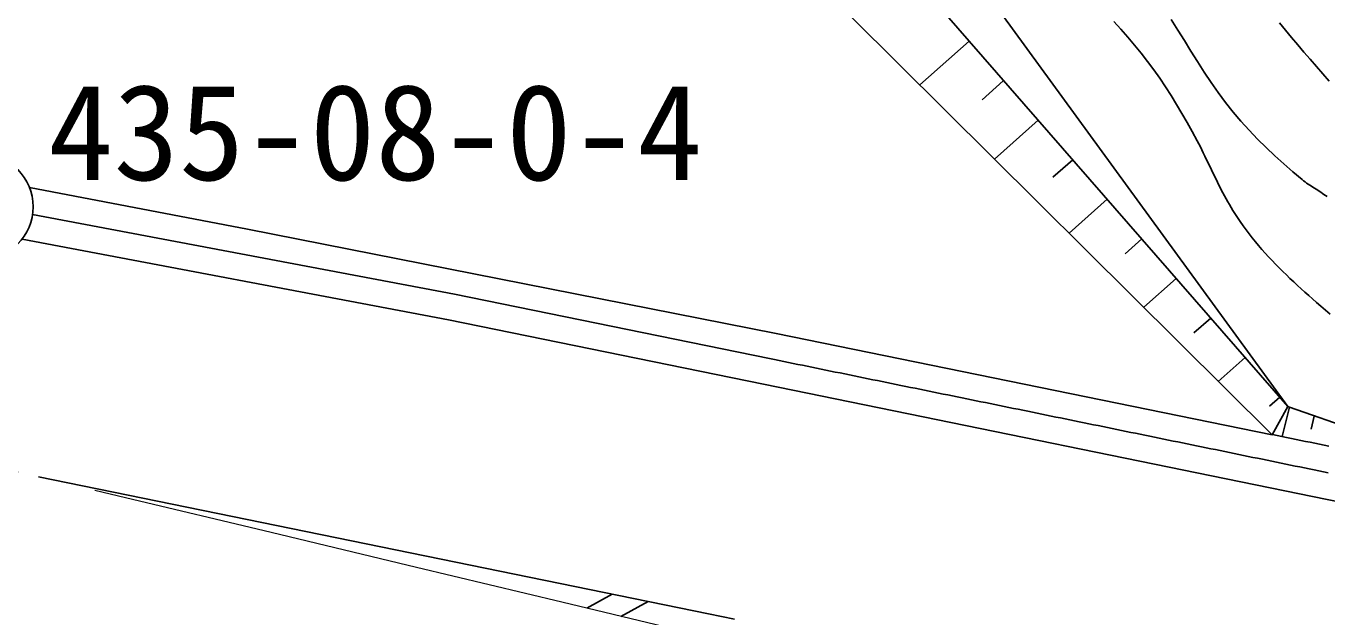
# Model space of a CAD drawing. Units: millimetres, scale not verified. Extents: x 40004 to 680061, y 20002 to 380034.
# Drawn here: x 522288 to 547080, y 269284 to 280540 of the extents above; entities that cross this region are included whole.
import ezdxf
from ezdxf.enums import TextEntityAlignment as Align

# ---------------------------------------------------------------- set-up
doc = ezdxf.new("R2010")
doc.units = ezdxf.units.MM
doc.header["$LTSCALE"] = 1000.09
doc.linetypes.add('CHAIN', pattern=[18.5, 12, -1.5, 3.5, -1.5])
for name, color, linetype, lineweight in [('M-BGD', 7, 'Continuous', 25), ('M-BMK', 2, 'CHAIN', 13), ('M-BMK-SRVR', 3, 'Continuous', 25), ('M-STR-STRC', 7, 'Continuous', 25)]:
    doc.layers.add(name, color=color, linetype=linetype, lineweight=lineweight)
doc.styles.add('ＭＳ ゴシック', font='')
doc.styles.get('ＭＳ ゴシック').set_extended_font_data('MS Gothic')

msp = doc.modelspace()

# ---------------------------------------------------------------- linework, layer by layer
at = {"layer": 'M-BGD'}
for p, q in [((539628, 282495), (546332, 273295)), ((538959, 281747), (546332, 273295)), ((538027, 280702), (546034, 272752)), ((544112, 280664), (544238, 280462)), ((543153, 280480), (543018, 280626)), ((543285, 280330), (543153, 280480)), ((544238, 280462), (544364, 280263)), ((546289, 280463), (546174, 280604)), ((546406, 280323), (546289, 280463)), ((539321, 279418), (540262, 280254)), ((543413, 280178), (543285, 280330)), ((543539, 280023), (543413, 280178)), ((544364, 280263), (544488, 280062)), ((546524, 280184), (546406, 280323)), ((546642, 280045), (546524, 280184)), ((543661, 279866), (543539, 280023)), ((544488, 280062), (544614, 279862)), ((546759, 279906), (546642, 280045)), ((546878, 279767), (546759, 279906)), ((543780, 279707), (543661, 279866)), ((543894, 279545), (543780, 279707)), ((544614, 279862), (544740, 279663)), ((544740, 279663), (544870, 279466)), ((546998, 279629), (546878, 279767)), ((540510, 279136), (540912, 279494)), ((544005, 279381), (543894, 279545)), ((544870, 279466), (545004, 279273)), ((547119, 279492), (546998, 279629)), ((544111, 279214), (544005, 279381)), ((544215, 279045), (544111, 279214)), ((545004, 279273), (545144, 279084)), ((544315, 278874), (544215, 279045)), ((545144, 279084), (545291, 278900)), ((540743, 278006), (541577, 278746)), ((544414, 278702), (544315, 278874)), ((544511, 278529), (544414, 278702)), ((545291, 278900), (545441, 278725)), ((545441, 278725), (545595, 278555)), ((544606, 278356), (544511, 278529)), ((545595, 278555), (545755, 278388)), ((544637, 278299), (544606, 278356)), ((544667, 278241), (544637, 278299)), ((544695, 278182), (544667, 278241)), ((544723, 278123), (544695, 278182)), ((545755, 278388), (545918, 278226)), ((545918, 278226), (546085, 278067)), ((541858, 277659), (542234, 277993)), ((544751, 278064), (544723, 278123)), ((544779, 278006), (544751, 278064)), ((544807, 277947), (544779, 278006)), ((544835, 277888), (544807, 277947)), ((546085, 278067), (546255, 277913)), ((546255, 277913), (546429, 277761)), ((544864, 277830), (544835, 277888)), ((544892, 277771), (544864, 277830)), ((544921, 277713), (544892, 277771)), ((544949, 277654), (544921, 277713)), ((546429, 277761), (546605, 277614)), ((522355, 277465), (526512, 276668)), ((544978, 277596), (544949, 277654)), ((545006, 277537), (544978, 277596)), ((545036, 277479), (545006, 277537)), ((545066, 277422), (545036, 277479)), ((545096, 277365), (545066, 277422)), ((546605, 277614), (546634, 277592)), ((546634, 277592), (546662, 277570)), ((546662, 277570), (546692, 277550)), ((546692, 277550), (546722, 277530)), ((546722, 277530), (546752, 277510)), ((546752, 277510), (546782, 277491)), ((546782, 277491), (546812, 277471)), ((546812, 277471), (546842, 277452)), ((546842, 277452), (546872, 277432)), ((546872, 277432), (546903, 277412)), ((542165, 276594), (542892, 277239)), ((545127, 277307), (545096, 277365)), ((545158, 277251), (545127, 277307)), ((545189, 277194), (545158, 277251)), ((545221, 277138), (545189, 277194)), ((546903, 277412), (546933, 277392)), ((546933, 277392), (546963, 277373)), ((546963, 277373), (546993, 277353)), ((546993, 277353), (547023, 277334)), ((547023, 277334), (547054, 277314)), ((547054, 277314), (547084, 277294)), ((522415, 276949), (530456, 275431)), ((545253, 277082), (545221, 277138)), ((545287, 277026), (545253, 277082)), ((545322, 276972), (545287, 277026)), ((545374, 276892), (545322, 276972)), ((545428, 276814), (545374, 276892)), ((545484, 276736), (545428, 276814)), ((545540, 276659), (545484, 276736)), ((522212, 276479), (530339, 274945)), ((526512, 276668), (536585, 274681)), ((543232, 276204), (543549, 276486)), ((545597, 276582), (545540, 276659)), ((545656, 276507), (545597, 276582)), ((545716, 276432), (545656, 276507)), ((545777, 276359), (545716, 276432)), ((545839, 276286), (545777, 276359)), ((545903, 276214), (545839, 276286)), ((545968, 276143), (545903, 276214)), ((546034, 276073), (545968, 276143)), ((546101, 276003), (546034, 276073)), ((546169, 275935), (546101, 276003)), ((546237, 275867), (546169, 275935)), ((543587, 275182), (544206, 275732)), ((546306, 275799), (546237, 275867)), ((546375, 275732), (546306, 275799)), ((546446, 275665), (546375, 275732)), ((546517, 275599), (546446, 275665)), ((546588, 275534), (546517, 275599)), ((546660, 275470), (546588, 275534)), ((546733, 275405), (546660, 275470)), ((530456, 275431), (536459, 274206)), ((546805, 275341), (546733, 275405)), ((546878, 275277), (546805, 275341)), ((546965, 275202), (546878, 275277)), ((547052, 275127), (546965, 275202)), ((530339, 274945), (536343, 273720)), ((544544, 274694), (544864, 274978)), ((547139, 275052), (547052, 275127)), ((536585, 274681), (546034, 272752)), ((536459, 274206), (536549, 274188)), ((545009, 273770), (545521, 274225)), ((536549, 274188), (536638, 274169)), ((536638, 274169), (536727, 274151)), ((536727, 274151), (536817, 274133)), ((536817, 274133), (536906, 274115)), ((536906, 274115), (536996, 274096)), ((536996, 274096), (537085, 274078)), ((537085, 274078), (537174, 274060)), ((537174, 274060), (537264, 274042)), ((537264, 274042), (537353, 274023)), ((537353, 274023), (537443, 274005)), ((537443, 274005), (537532, 273987)), ((537532, 273987), (537621, 273969)), ((537621, 273969), (537711, 273950)), ((537711, 273950), (537800, 273932)), ((536343, 273720), (549953, 270935)), ((537800, 273932), (537890, 273914)), ((537890, 273914), (537979, 273896)), ((537979, 273896), (538068, 273877)), ((538068, 273877), (538158, 273859)), ((538158, 273859), (538247, 273841)), ((538247, 273841), (538337, 273823)), ((538337, 273823), (538426, 273804)), ((538426, 273804), (538515, 273786)), ((538515, 273786), (538605, 273768)), ((538605, 273768), (538694, 273750)), ((538694, 273750), (538784, 273731)), ((538784, 273731), (538873, 273713)), ((538873, 273713), (538962, 273695)), ((538962, 273695), (539052, 273677)), ((539052, 273677), (539141, 273658)), ((539141, 273658), (539231, 273640)), ((539231, 273640), (539320, 273622)), ((539320, 273622), (539409, 273604)), ((539409, 273604), (539499, 273585)), ((539499, 273585), (539588, 273567)), ((539588, 273567), (539678, 273549)), ((539678, 273549), (539767, 273531)), ((539767, 273531), (539857, 273512)), ((539857, 273512), (539946, 273494)), ((539946, 273494), (540035, 273476)), ((540035, 273476), (540125, 273458)), ((540125, 273458), (540214, 273439)), ((545986, 273300), (546179, 273471)), ((540214, 273439), (540304, 273421)), ((540304, 273421), (540393, 273403)), ((540393, 273403), (540482, 273385)), ((540482, 273385), (540572, 273366)), ((540572, 273366), (540661, 273348)), ((540661, 273348), (540751, 273330)), ((540751, 273330), (540840, 273312)), ((540840, 273312), (540930, 273293)), ((540930, 273293), (541019, 273275)), ((541019, 273275), (541108, 273257)), ((541108, 273257), (541198, 273239)), ((541198, 273239), (541287, 273220)), ((541287, 273220), (541377, 273202)), ((546332, 273295), (546034, 272752)), ((546229, 272719), (546364, 273281)), ((546332, 273295), (546364, 273281)), ((546364, 273281), (550168, 271958)), ((541377, 273202), (541466, 273184)), ((541466, 273184), (541555, 273165)), ((541555, 273165), (541645, 273147)), ((541645, 273147), (541734, 273129)), ((541734, 273129), (541824, 273111)), ((541824, 273111), (541913, 273092)), ((541913, 273092), (542003, 273074)), ((542003, 273074), (542092, 273056)), ((542092, 273056), (542181, 273038)), ((542181, 273038), (542271, 273019)), ((542271, 273019), (542360, 273001)), ((542360, 273001), (542450, 272983)), ((542450, 272983), (542539, 272964)), ((542539, 272964), (542629, 272946)), ((546836, 273106), (546778, 272861)), ((542629, 272946), (542718, 272928)), ((542718, 272928), (542808, 272910)), ((542808, 272910), (542897, 272891)), ((542897, 272891), (542986, 272873)), ((542986, 272873), (543076, 272855)), ((543076, 272855), (543165, 272836)), ((543165, 272836), (543255, 272818)), ((543255, 272818), (543344, 272800)), ((543344, 272800), (543434, 272782)), ((543434, 272782), (543523, 272763)), ((543523, 272763), (543612, 272745)), ((543612, 272745), (543702, 272727)), ((543702, 272727), (543791, 272708)), ((543791, 272708), (543881, 272690)), ((546037, 272759), (546043, 272758)), ((546043, 272758), (546133, 272739)), ((546133, 272739), (546222, 272721)), ((546222, 272721), (546311, 272703)), ((543881, 272690), (543970, 272672)), ((543970, 272672), (544060, 272654)), ((544060, 272654), (544149, 272635)), ((544149, 272635), (544239, 272617)), ((544239, 272617), (544328, 272599)), ((544328, 272599), (544417, 272580)), ((544417, 272580), (544507, 272562)), ((544507, 272562), (544596, 272544)), ((544596, 272544), (544686, 272525)), ((544686, 272525), (544775, 272507)), ((544775, 272507), (544865, 272489)), ((544865, 272489), (544954, 272471)), ((544954, 272471), (545044, 272452)), ((546311, 272703), (546401, 272684)), ((546401, 272684), (546490, 272666)), ((546490, 272666), (546579, 272648)), ((546579, 272648), (546669, 272629)), ((546669, 272629), (546758, 272611)), ((546758, 272611), (546848, 272593)), ((546848, 272593), (546937, 272574)), ((546937, 272574), (547026, 272556)), ((547026, 272556), (547116, 272538)), ((545044, 272452), (545133, 272434)), ((545133, 272434), (545222, 272416)), ((545222, 272416), (545312, 272397)), ((545312, 272397), (545401, 272379)), ((545401, 272379), (545491, 272361)), ((545491, 272361), (545580, 272342)), ((545580, 272342), (545670, 272324)), ((545670, 272324), (545759, 272306)), ((545759, 272306), (545849, 272287)), ((545849, 272287), (545938, 272269)), ((545938, 272269), (546028, 272251)), ((546028, 272251), (546117, 272232)), ((546117, 272232), (546206, 272214)), ((546206, 272214), (546296, 272196)), ((546296, 272196), (546385, 272177)), ((546385, 272177), (546475, 272159)), ((546475, 272159), (546564, 272141)), ((546564, 272141), (546654, 272122)), ((546654, 272122), (546743, 272104)), ((546743, 272104), (546833, 272086)), ((546833, 272086), (546922, 272067)), ((546922, 272067), (547012, 272049)), ((547012, 272049), (547101, 272031))]:
    msp.add_line(p, q, dxfattribs=at)
at = {"layer": 'M-BMK'}
msp.add_arc((-192910222, -808838879), 831911390, 76.55385, 76.55699, dxfattribs=at)
at = {"layer": 'M-BMK-SRVR'}
msp.add_circle((521425, 277097), 1000, dxfattribs=at)
at = {"layer": 'M-STR-STRC'}
for p, q in [((522524, 271952), (535292, 269346)), ((532974, 269452), (533461, 269720)), ((534142, 269581), (533625, 269296)), ((535292, 269346), (535788, 269245))]:
    msp.add_line(p, q, dxfattribs=at)

# ---------------------------------------------------------------- texts
at = {"layer": 'M-BMK-SRVR', "style": 'ＭＳ ゴシック'}
msp.add_text('435-08-0-4', height=1833, dxfattribs=at).set_placement((528944, 278521), align=Align.MIDDLE_CENTER)

doc.saveas('drawing.dxf')
